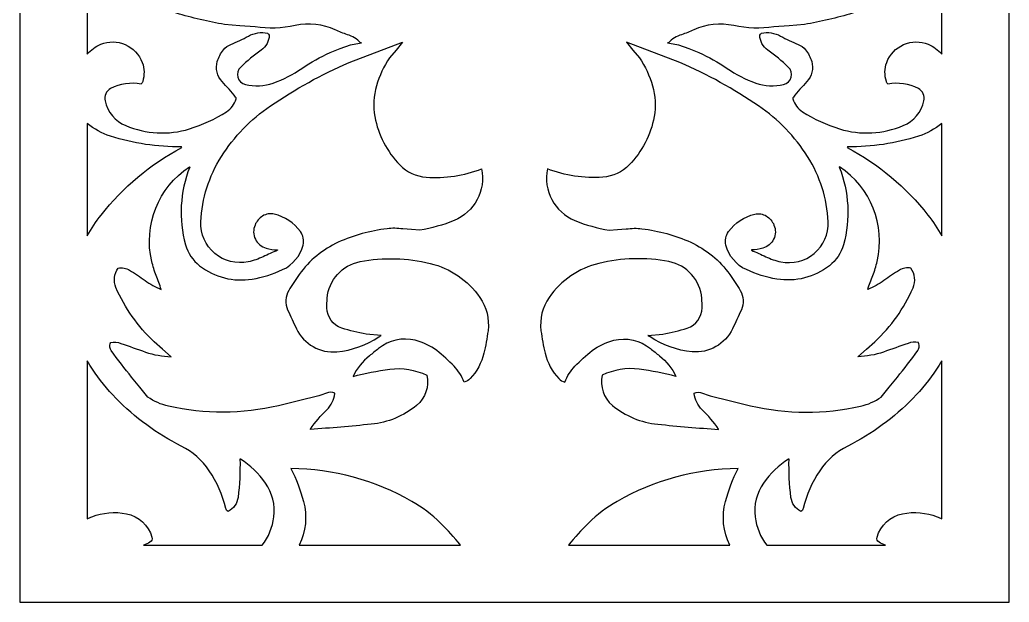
# Model space of a CAD drawing. Header units: centimetres. Extents: x -11.2 to -6.4, y -9 to 9.
# Drawn here: x -11.175 to -6.446, y -9 to -6.216 of the extents above; entities that cross this region are included whole.
import ezdxf

# ---------------------------------------------------------------- set-up
doc = ezdxf.new("R2010")
doc.units = ezdxf.units.CM
doc.header["$MEASUREMENT"] = 0
doc.layers.add('layer 1', color=7, linetype='Continuous')

msp = doc.modelspace()

# ---------------------------------------------------------------- linework, layer by layer
at = {"layer": 'layer 1', "color": 250}
for points, knots in [([(-11.17489, 9.00077), (-11.17489, 9.00077), (-6.44602, 9.00077), (-6.44602, 9.00077), (-6.44602, 9.00077), (-6.44602, 9.00077), (-6.44602, -9.00021), (-6.44602, -9.00021), (-6.44602, -9.00021), (-6.44602, -9.00021), (-11.17489, -9.00021), (-11.17489, -9.00021), (-11.17489, -9.00021), (-11.17489, -9.00021), (-11.17489, 9.00077), (-11.17489, 9.00077)], [0, 0, 0, 0, 0.2, 0.2, 0.2, 0.2, 0.4, 0.4, 0.4, 0.4, 0.6, 0.6, 0.6, 0.6, 1, 1, 1, 1]), ([(-10.8525, -6.38076), (-10.8525, -6.38076), (-10.8525, -5.41123), (-10.8525, -5.41123), (-10.8525, -5.41123), (-10.83085, -5.43846), (-10.8044, -5.46164), (-10.77437, -5.47952), (-10.77437, -5.47952), (-10.76823, -5.48317), (-10.76111, -5.4848), (-10.754, -5.48421), (-10.754, -5.48421), (-10.74208, -5.46221), (-10.74301, -5.43547), (-10.75645, -5.41436), (-10.75645, -5.41436), (-10.77701, -5.38205), (-10.79452, -5.34788), (-10.80876, -5.31231), (-10.80876, -5.31231), (-10.82716, -5.26633), (-10.81222, -5.21381), (-10.77242, -5.18435), (-10.77242, -5.18435), (-10.74685, -5.16543), (-10.71922, -5.14947), (-10.69003, -5.1368), (-10.69003, -5.1368), (-10.66447, -5.1257), (-10.63598, -5.12332), (-10.60892, -5.13003), (-10.60892, -5.13003), (-10.56779, -5.1402), (-10.53817, -5.17597), (-10.53576, -5.21827), (-10.53576, -5.21827), (-10.53485, -5.2346), (-10.53456, -5.25096), (-10.53491, -5.26732), (-10.53491, -5.26732), (-10.53513, -5.27731), (-10.53835, -5.28701), (-10.54414, -5.29515), (-10.54414, -5.29515), (-10.54414, -5.29515), (-10.58574, -5.32919), (-10.58574, -5.32919), (-10.58574, -5.32919), (-10.67034, -5.41188), (-10.73474, -5.51302), (-10.77385, -5.62466), (-10.77385, -5.62466), (-10.8061, -5.71677), (-10.80049, -5.81799), (-10.75818, -5.90592), (-10.75818, -5.90592), (-10.69267, -6.04212), (-10.5719, -6.14384), (-10.42653, -6.18515), (-10.42653, -6.18515), (-10.3507, -6.20671), (-10.27385, -6.22452), (-10.19627, -6.23853), (-10.19627, -6.23853), (-10.19627, -6.23853), (-10.12348, -6.24421), (-10.12348, -6.24421), (-10.12348, -6.24421), (-10.12348, -6.24421), (-10.05069, -6.24988), (-10.05069, -6.24988), (-10.05069, -6.24988), (-9.98673, -6.25995), (-9.92141, -6.25786), (-9.85822, -6.24372), (-9.85822, -6.24372), (-9.79383, -6.2293), (-9.72652, -6.23668), (-9.66678, -6.26468), (-9.66678, -6.26468), (-9.64797, -6.2735), (-9.62857, -6.28101), (-9.60872, -6.28715), (-9.60872, -6.28715), (-9.58492, -6.29452), (-9.56334, -6.30771), (-9.5459, -6.3255), (-9.5459, -6.3255), (-9.5459, -6.3255), (-9.54401, -6.3255), (-9.54401, -6.3255), (-9.54401, -6.3255), (-9.54401, -6.3255), (-9.54212, -6.3255), (-9.54212, -6.3255), (-9.54212, -6.3255), (-9.54212, -6.3255), (-9.56859, -6.33022), (-9.56859, -6.33022), (-9.56859, -6.33022), (-9.56859, -6.33022), (-9.59506, -6.33495), (-9.59506, -6.33495), (-9.59506, -6.33495), (-9.59506, -6.33495), (-9.64327, -6.35385), (-9.64327, -6.35385), (-9.64327, -6.35385), (-9.64327, -6.35385), (-9.69149, -6.37276), (-9.69149, -6.37276), (-9.69149, -6.37276), (-9.73868, -6.39358), (-9.78379, -6.41883), (-9.82621, -6.44816), (-9.82621, -6.44816), (-9.86873, -6.47756), (-9.91497, -6.50116), (-9.96373, -6.51834), (-9.96373, -6.51834), (-10.00654, -6.53342), (-10.05279, -6.53575), (-10.09691, -6.52507), (-10.09691, -6.52507), (-10.11426, -6.5209), (-10.12777, -6.50764), (-10.13243, -6.49042), (-10.13243, -6.49042), (-10.1371, -6.47319), (-10.132, -6.45479), (-10.11912, -6.44243), (-10.11912, -6.44243), (-10.0884, -6.41307), (-10.05558, -6.38601), (-10.0209, -6.36146), (-10.0209, -6.36146), (-9.99751, -6.34489), (-9.98331, -6.31823), (-9.98264, -6.28958), (-9.98264, -6.28958), (-9.98264, -6.28958), (-9.98642, -6.28485), (-9.98642, -6.28485), (-9.98642, -6.28485), (-9.98642, -6.28485), (-9.9902, -6.28013), (-9.9902, -6.28013), (-9.9902, -6.28013), (-10.02151, -6.27325), (-10.05428, -6.2782), (-10.08215, -6.29402), (-10.08215, -6.29402), (-10.10916, -6.30934), (-10.1373, -6.32255), (-10.16634, -6.33354), (-10.16634, -6.33354), (-10.18033, -6.33883), (-10.19264, -6.34781), (-10.20195, -6.35953), (-10.20195, -6.35953), (-10.21515, -6.37614), (-10.22495, -6.39519), (-10.23079, -6.41559), (-10.23079, -6.41559), (-10.24043, -6.44935), (-10.23175, -6.48572), (-10.20788, -6.51147), (-10.20788, -6.51147), (-10.18552, -6.53556), (-10.16396, -6.56037), (-10.14318, -6.58584), (-10.14318, -6.58584), (-10.14133, -6.58812), (-10.14069, -6.59114), (-10.14145, -6.59396), (-10.14145, -6.59396), (-10.14826, -6.61935), (-10.16432, -6.64125), (-10.18646, -6.65541), (-10.18646, -6.65541), (-10.2418, -6.69082), (-10.30171, -6.71847), (-10.36454, -6.73763), (-10.36454, -6.73763), (-10.46449, -6.76812), (-10.57189, -6.76259), (-10.6682, -6.72202), (-10.6682, -6.72202), (-10.71846, -6.70083), (-10.75536, -6.6567), (-10.76735, -6.6035), (-10.76735, -6.6035), (-10.77259, -6.58021), (-10.76165, -6.55631), (-10.74061, -6.54505), (-10.74061, -6.54505), (-10.69609, -6.52121), (-10.64464, -6.51378), (-10.5952, -6.52401), (-10.5952, -6.52401), (-10.59176, -6.5201), (-10.58917, -6.51551), (-10.5876, -6.51055), (-10.5876, -6.51055), (-10.57823, -6.481), (-10.5789, -6.44915), (-10.58952, -6.42002), (-10.58952, -6.42002), (-10.60387, -6.38184), (-10.63313, -6.3509), (-10.6705, -6.33456), (-10.6705, -6.33456), (-10.70787, -6.31822), (-10.75026, -6.31768), (-10.78803, -6.33306), (-10.78803, -6.33306), (-10.81329, -6.34333), (-10.83545, -6.35978), (-10.8525, -6.38076)], [0, 0, 0, 0, 0.0178571, 0.0178571, 0.0178571, 0.0178571, 0.0357143, 0.0357143, 0.0357143, 0.0357143, 0.0535714, 0.0535714, 0.0535714, 0.0535714, 0.0714286, 0.0714286, 0.0714286, 0.0714286, 0.0892857, 0.0892857, 0.0892857, 0.0892857, 0.1071429, 0.1071429, 0.1071429, 0.1071429, 0.125, 0.125, 0.125, 0.125, 0.1428571, 0.1428571, 0.1428571, 0.1428571, 0.1607143, 0.1607143, 0.1607143, 0.1607143, 0.1785714, 0.1785714, 0.1785714, 0.1785714, 0.1964286, 0.1964286, 0.1964286, 0.1964286, 0.2142857, 0.2142857, 0.2142857, 0.2142857, 0.2321429, 0.2321429, 0.2321429, 0.2321429, 0.25, 0.25, 0.25, 0.25, 0.2678571, 0.2678571, 0.2678571, 0.2678571, 0.2857143, 0.2857143, 0.2857143, 0.2857143, 0.3035714, 0.3035714, 0.3035714, 0.3035714, 0.3214286, 0.3214286, 0.3214286, 0.3214286, 0.3392857, 0.3392857, 0.3392857, 0.3392857, 0.3571429, 0.3571429, 0.3571429, 0.3571429, 0.375, 0.375, 0.375, 0.375, 0.3928571, 0.3928571, 0.3928571, 0.3928571, 0.4107143, 0.4107143, 0.4107143, 0.4107143, 0.4285714, 0.4285714, 0.4285714, 0.4285714, 0.4464286, 0.4464286, 0.4464286, 0.4464286, 0.4642857, 0.4642857, 0.4642857, 0.4642857, 0.4821429, 0.4821429, 0.4821429, 0.4821429, 0.5, 0.5, 0.5, 0.5, 0.5178571, 0.5178571, 0.5178571, 0.5178571, 0.5357143, 0.5357143, 0.5357143, 0.5357143, 0.5535714, 0.5535714, 0.5535714, 0.5535714, 0.5714286, 0.5714286, 0.5714286, 0.5714286, 0.5892857, 0.5892857, 0.5892857, 0.5892857, 0.6071429, 0.6071429, 0.6071429, 0.6071429, 0.625, 0.625, 0.625, 0.625, 0.6428571, 0.6428571, 0.6428571, 0.6428571, 0.6607143, 0.6607143, 0.6607143, 0.6607143, 0.6785714, 0.6785714, 0.6785714, 0.6785714, 0.6964286, 0.6964286, 0.6964286, 0.6964286, 0.7142857, 0.7142857, 0.7142857, 0.7142857, 0.7321429, 0.7321429, 0.7321429, 0.7321429, 0.75, 0.75, 0.75, 0.75, 0.7678571, 0.7678571, 0.7678571, 0.7678571, 0.7857143, 0.7857143, 0.7857143, 0.7857143, 0.8035714, 0.8035714, 0.8035714, 0.8035714, 0.8214286, 0.8214286, 0.8214286, 0.8214286, 0.8392857, 0.8392857, 0.8392857, 0.8392857, 0.8571429, 0.8571429, 0.8571429, 0.8571429, 0.875, 0.875, 0.875, 0.875, 0.8928571, 0.8928571, 0.8928571, 0.8928571, 0.9107143, 0.9107143, 0.9107143, 0.9107143, 0.9285714, 0.9285714, 0.9285714, 0.9285714, 0.9464286, 0.9464286, 0.9464286, 0.9464286, 0.9642857, 0.9642857, 0.9642857, 0.9642857, 1, 1, 1, 1]), ([(-6.76842, -5.41122), (-6.76842, -5.41122), (-6.76842, -6.38078), (-6.76842, -6.38078), (-6.76842, -6.38078), (-6.78547, -6.35978), (-6.80759, -6.34334), (-6.83288, -6.33306), (-6.83288, -6.33306), (-6.87073, -6.31772), (-6.91317, -6.31831), (-6.95056, -6.33472), (-6.95056, -6.33472), (-6.98797, -6.35113), (-7.01707, -6.38177), (-7.0314, -6.42002), (-7.0314, -6.42002), (-7.04202, -6.44919), (-7.04269, -6.48102), (-7.03329, -6.5106), (-7.03329, -6.5106), (-7.03172, -6.51554), (-7.02914, -6.52011), (-7.02571, -6.52401), (-7.02571, -6.52401), (-6.97629, -6.51377), (-6.92481, -6.52122), (-6.8803, -6.54505), (-6.8803, -6.54505), (-6.85928, -6.5563), (-6.84834, -6.58023), (-6.85357, -6.6035), (-6.85357, -6.6035), (-6.86553, -6.65667), (-6.90249, -6.70083), (-6.95272, -6.72202), (-6.95272, -6.72202), (-7.04897, -6.76259), (-7.15647, -6.76809), (-7.25637, -6.73763), (-7.25637, -6.73763), (-7.3192, -6.71848), (-7.37913, -6.6908), (-7.43446, -6.65541), (-7.43446, -6.65541), (-7.45658, -6.64126), (-7.47264, -6.61933), (-7.47947, -6.59396), (-7.47947, -6.59396), (-7.48022, -6.59114), (-7.47957, -6.58812), (-7.47772, -6.58584), (-7.47772, -6.58584), (-7.45696, -6.56037), (-7.43538, -6.53556), (-7.41304, -6.51147), (-7.41304, -6.51147), (-7.38916, -6.4857), (-7.38046, -6.44937), (-7.39013, -6.41559), (-7.39013, -6.41559), (-7.39596, -6.39519), (-7.40576, -6.37614), (-7.41897, -6.35953), (-7.41897, -6.35953), (-7.42827, -6.34781), (-7.44058, -6.33884), (-7.45458, -6.33354), (-7.45458, -6.33354), (-7.48361, -6.32255), (-7.51175, -6.30934), (-7.53876, -6.29402), (-7.53876, -6.29402), (-7.56665, -6.2782), (-7.59938, -6.27325), (-7.63071, -6.28013), (-7.63071, -6.28013), (-7.63071, -6.28013), (-7.63449, -6.28485), (-7.63449, -6.28485), (-7.63449, -6.28485), (-7.63449, -6.28485), (-7.63827, -6.28958), (-7.63827, -6.28958), (-7.63827, -6.28958), (-7.63759, -6.31824), (-7.62342, -6.34489), (-7.60001, -6.36146), (-7.60001, -6.36146), (-7.56534, -6.38601), (-7.53251, -6.41307), (-7.50179, -6.44243), (-7.50179, -6.44243), (-7.4889, -6.4547), (-7.48372, -6.47304), (-7.48831, -6.49025), (-7.48831, -6.49025), (-7.49289, -6.50746), (-7.5067, -6.52084), (-7.524, -6.52507), (-7.524, -6.52507), (-7.5681, -6.53575), (-7.61438, -6.5334), (-7.65719, -6.51834), (-7.65719, -6.51834), (-7.70593, -6.50116), (-7.75218, -6.47756), (-7.7947, -6.44816), (-7.7947, -6.44816), (-7.83712, -6.41883), (-7.88224, -6.39358), (-7.92942, -6.37276), (-7.92942, -6.37276), (-7.92942, -6.37276), (-7.97764, -6.35385), (-7.97764, -6.35385), (-7.97764, -6.35385), (-7.97764, -6.35385), (-8.02586, -6.33495), (-8.02586, -6.33495), (-8.02586, -6.33495), (-8.02586, -6.33495), (-8.05232, -6.33022), (-8.05232, -6.33022), (-8.05232, -6.33022), (-8.05232, -6.33022), (-8.07879, -6.3255), (-8.07879, -6.3255), (-8.07879, -6.3255), (-8.07879, -6.3255), (-8.0769, -6.3255), (-8.0769, -6.3255), (-8.0769, -6.3255), (-8.0769, -6.3255), (-8.07501, -6.3255), (-8.07501, -6.3255), (-8.07501, -6.3255), (-8.05758, -6.30771), (-8.03598, -6.29452), (-8.0122, -6.28715), (-8.0122, -6.28715), (-7.99234, -6.28101), (-7.97294, -6.2735), (-7.95413, -6.26468), (-7.95413, -6.26468), (-7.89442, -6.23668), (-7.82706, -6.22932), (-7.7627, -6.24372), (-7.7627, -6.24372), (-7.69949, -6.25786), (-7.6342, -6.25996), (-7.57021, -6.24988), (-7.57021, -6.24988), (-7.57021, -6.24988), (-7.49743, -6.24421), (-7.49743, -6.24421), (-7.49743, -6.24421), (-7.49743, -6.24421), (-7.42464, -6.23853), (-7.42464, -6.23853), (-7.42464, -6.23853), (-7.34706, -6.22452), (-7.27021, -6.20671), (-7.19438, -6.18515), (-7.19438, -6.18515), (-7.04894, -6.14377), (-6.92825, -6.04221), (-6.86273, -5.90592), (-6.86273, -5.90592), (-6.82042, -5.81793), (-6.81477, -5.71681), (-6.84706, -5.62466), (-6.84706, -5.62466), (-6.8862, -5.51298), (-6.95055, -5.41189), (-7.03517, -5.32919), (-7.03517, -5.32919), (-7.03517, -5.32919), (-7.07677, -5.29515), (-7.07677, -5.29515), (-7.07677, -5.29515), (-7.08257, -5.28701), (-7.08579, -5.27731), (-7.086, -5.26732), (-7.086, -5.26732), (-7.08635, -5.25096), (-7.08607, -5.2346), (-7.08515, -5.21827), (-7.08515, -5.21827), (-7.08277, -5.17601), (-7.05307, -5.14022), (-7.01199, -5.13003), (-7.01199, -5.13003), (-6.98495, -5.12331), (-6.95643, -5.1257), (-6.93087, -5.1368), (-6.93087, -5.1368), (-6.9017, -5.14947), (-6.87405, -5.16543), (-6.84848, -5.18435), (-6.84848, -5.18435), (-6.80871, -5.21376), (-6.7938, -5.26637), (-6.81216, -5.31231), (-6.81216, -5.31231), (-6.82639, -5.34787), (-6.8439, -5.38205), (-6.86447, -5.41436), (-6.86447, -5.41436), (-6.8779, -5.43549), (-6.87885, -5.4622), (-6.86691, -5.48421), (-6.86691, -5.48421), (-6.8598, -5.4848), (-6.85268, -5.48317), (-6.84655, -5.47952), (-6.84655, -5.47952), (-6.8165, -5.46163), (-6.79006, -5.43846), (-6.76842, -5.41122)], [0, 0, 0, 0, 0.0178571, 0.0178571, 0.0178571, 0.0178571, 0.0357143, 0.0357143, 0.0357143, 0.0357143, 0.0535714, 0.0535714, 0.0535714, 0.0535714, 0.0714286, 0.0714286, 0.0714286, 0.0714286, 0.0892857, 0.0892857, 0.0892857, 0.0892857, 0.1071429, 0.1071429, 0.1071429, 0.1071429, 0.125, 0.125, 0.125, 0.125, 0.1428571, 0.1428571, 0.1428571, 0.1428571, 0.1607143, 0.1607143, 0.1607143, 0.1607143, 0.1785714, 0.1785714, 0.1785714, 0.1785714, 0.1964286, 0.1964286, 0.1964286, 0.1964286, 0.2142857, 0.2142857, 0.2142857, 0.2142857, 0.2321429, 0.2321429, 0.2321429, 0.2321429, 0.25, 0.25, 0.25, 0.25, 0.2678571, 0.2678571, 0.2678571, 0.2678571, 0.2857143, 0.2857143, 0.2857143, 0.2857143, 0.3035714, 0.3035714, 0.3035714, 0.3035714, 0.3214286, 0.3214286, 0.3214286, 0.3214286, 0.3392857, 0.3392857, 0.3392857, 0.3392857, 0.3571429, 0.3571429, 0.3571429, 0.3571429, 0.375, 0.375, 0.375, 0.375, 0.3928571, 0.3928571, 0.3928571, 0.3928571, 0.4107143, 0.4107143, 0.4107143, 0.4107143, 0.4285714, 0.4285714, 0.4285714, 0.4285714, 0.4464286, 0.4464286, 0.4464286, 0.4464286, 0.4642857, 0.4642857, 0.4642857, 0.4642857, 0.4821429, 0.4821429, 0.4821429, 0.4821429, 0.5, 0.5, 0.5, 0.5, 0.5178571, 0.5178571, 0.5178571, 0.5178571, 0.5357143, 0.5357143, 0.5357143, 0.5357143, 0.5535714, 0.5535714, 0.5535714, 0.5535714, 0.5714286, 0.5714286, 0.5714286, 0.5714286, 0.5892857, 0.5892857, 0.5892857, 0.5892857, 0.6071429, 0.6071429, 0.6071429, 0.6071429, 0.625, 0.625, 0.625, 0.625, 0.6428571, 0.6428571, 0.6428571, 0.6428571, 0.6607143, 0.6607143, 0.6607143, 0.6607143, 0.6785714, 0.6785714, 0.6785714, 0.6785714, 0.6964286, 0.6964286, 0.6964286, 0.6964286, 0.7142857, 0.7142857, 0.7142857, 0.7142857, 0.7321429, 0.7321429, 0.7321429, 0.7321429, 0.75, 0.75, 0.75, 0.75, 0.7678571, 0.7678571, 0.7678571, 0.7678571, 0.7857143, 0.7857143, 0.7857143, 0.7857143, 0.8035714, 0.8035714, 0.8035714, 0.8035714, 0.8214286, 0.8214286, 0.8214286, 0.8214286, 0.8392857, 0.8392857, 0.8392857, 0.8392857, 0.8571429, 0.8571429, 0.8571429, 0.8571429, 0.875, 0.875, 0.875, 0.875, 0.8928571, 0.8928571, 0.8928571, 0.8928571, 0.9107143, 0.9107143, 0.9107143, 0.9107143, 0.9285714, 0.9285714, 0.9285714, 0.9285714, 0.9464286, 0.9464286, 0.9464286, 0.9464286, 0.9642857, 0.9642857, 0.9642857, 0.9642857, 1, 1, 1, 1]), ([(-9.3455, -6.32361), (-9.3455, -6.32361), (-9.60074, -6.42002), (-9.60074, -6.42002), (-9.60074, -6.42002), (-9.73262, -6.47724), (-9.85872, -6.54688), (-9.97738, -6.62804), (-9.97738, -6.62804), (-10.07096, -6.69204), (-10.15056, -6.77432), (-10.2114, -6.86998), (-10.2114, -6.86998), (-10.27085, -6.96343), (-10.3046, -7.07085), (-10.30929, -7.18151), (-10.30929, -7.18151), (-10.31169, -7.23949), (-10.28712, -7.29532), (-10.24275, -7.33274), (-10.24275, -7.33274), (-10.19839, -7.37015), (-10.13958, -7.38502), (-10.08284, -7.37287), (-10.08284, -7.37287), (-10.05823, -7.36762), (-10.03434, -7.35947), (-10.01166, -7.34858), (-10.01166, -7.34858), (-9.98905, -7.33773), (-9.96613, -7.32754), (-9.94293, -7.31803), (-9.94293, -7.31803), (-9.94293, -7.31803), (-9.94293, -7.31709), (-9.94293, -7.31709), (-9.94293, -7.31709), (-9.94293, -7.31709), (-9.94293, -7.31614), (-9.94293, -7.31614), (-9.94293, -7.31614), (-9.96136, -7.31586), (-9.97967, -7.31318), (-9.9974, -7.30815), (-9.9974, -7.30815), (-10.02006, -7.30173), (-10.03888, -7.2859), (-10.04908, -7.26468), (-10.04908, -7.26468), (-10.05928, -7.24345), (-10.05984, -7.21874), (-10.05069, -7.19704), (-10.05069, -7.19704), (-10.04323, -7.17934), (-10.03048, -7.16435), (-10.0142, -7.15414), (-10.0142, -7.15414), (-9.99765, -7.14376), (-9.97762, -7.14046), (-9.95862, -7.14498), (-9.95862, -7.14498), (-9.90828, -7.15698), (-9.86387, -7.18663), (-9.83348, -7.22853), (-9.83348, -7.22853), (-9.82006, -7.24703), (-9.81553, -7.27054), (-9.82111, -7.29272), (-9.82111, -7.29272), (-9.83414, -7.34462), (-9.86997, -7.38787), (-9.91852, -7.41039), (-9.91852, -7.41039), (-9.96493, -7.4319), (-10.01403, -7.44706), (-10.06449, -7.45546), (-10.06449, -7.45546), (-10.15332, -7.47026), (-10.24435, -7.44713), (-10.31538, -7.39176), (-10.31538, -7.39176), (-10.34799, -7.36635), (-10.37157, -7.3311), (-10.38262, -7.29126), (-10.38262, -7.29126), (-10.41654, -7.16901), (-10.40951, -7.03893), (-10.36266, -6.92103), (-10.36266, -6.92103), (-10.36266, -6.92103), (-10.36454, -6.91913), (-10.36454, -6.91913), (-10.36454, -6.91913), (-10.51306, -7.01745), (-10.58475, -7.19755), (-10.54414, -7.37097), (-10.54414, -7.37097), (-10.53876, -7.394), (-10.53168, -7.41661), (-10.52295, -7.4386), (-10.52295, -7.4386), (-10.51423, -7.46056), (-10.50617, -7.48277), (-10.49877, -7.50521), (-10.49877, -7.50521), (-10.5263, -7.49421), (-10.55231, -7.47971), (-10.57615, -7.46208), (-10.57615, -7.46208), (-10.5999, -7.44452), (-10.62447, -7.42807), (-10.64975, -7.41278), (-10.64975, -7.41278), (-10.66628, -7.40281), (-10.68592, -7.39936), (-10.70485, -7.40311), (-10.70485, -7.40311), (-10.72453, -7.43005), (-10.7285, -7.46537), (-10.71526, -7.49599), (-10.71526, -7.49599), (-10.67296, -7.59393), (-10.61086, -7.68201), (-10.53281, -7.75475), (-10.53281, -7.75475), (-10.53281, -7.75475), (-10.49216, -7.79067), (-10.49216, -7.79067), (-10.49216, -7.79067), (-10.49216, -7.79067), (-10.45151, -7.8266), (-10.45151, -7.8266), (-10.45151, -7.8266), (-10.4932, -7.82537), (-10.53448, -7.8178), (-10.57389, -7.80413), (-10.57389, -7.80413), (-10.61308, -7.79055), (-10.65219, -7.77672), (-10.69121, -7.76267), (-10.69121, -7.76267), (-10.70708, -7.75694), (-10.72417, -7.75552), (-10.74077, -7.75853), (-10.74077, -7.75853), (-10.74077, -7.75853), (-10.74171, -7.76136), (-10.74171, -7.76136), (-10.74171, -7.76136), (-10.74171, -7.76136), (-10.74266, -7.7642), (-10.74266, -7.7642), (-10.74266, -7.7642), (-10.74663, -7.77552), (-10.74473, -7.78806), (-10.73759, -7.7977), (-10.73759, -7.7977), (-10.70585, -7.84056), (-10.67351, -7.88297), (-10.64058, -7.9249), (-10.64058, -7.9249), (-10.64058, -7.9249), (-10.60181, -7.97216), (-10.60181, -7.97216), (-10.60181, -7.97216), (-10.60181, -7.97216), (-10.56305, -8.01943), (-10.56305, -8.01943), (-10.56305, -8.01943), (-10.53332, -8.04027), (-10.4998, -8.05509), (-10.46436, -8.06304), (-10.46436, -8.06304), (-10.29134, -8.10189), (-10.11187, -8.10121), (-9.93915, -8.06101), (-9.93915, -8.06101), (-9.93915, -8.06101), (-9.84273, -8.03739), (-9.84273, -8.03739), (-9.84273, -8.03739), (-9.84273, -8.03739), (-9.74631, -8.01376), (-9.74631, -8.01376), (-9.74631, -8.01376), (-9.7335, -8.0101), (-9.72095, -8.00562), (-9.70871, -8.00035), (-9.70871, -8.00035), (-9.69597, -7.99485), (-9.68149, -7.99492), (-9.6688, -8.00053), (-9.6688, -8.00053), (-9.6688, -8.00053), (-9.6688, -8.00147), (-9.6688, -8.00147), (-9.6688, -8.00147), (-9.6688, -8.00147), (-9.6688, -8.00241), (-9.6688, -8.00241), (-9.6688, -8.00241), (-9.67245, -8.03181), (-9.68591, -8.05916), (-9.707, -8.07999), (-9.707, -8.07999), (-9.73591, -8.10855), (-9.76234, -8.13951), (-9.78601, -8.17257), (-9.78601, -8.17257), (-9.78601, -8.17257), (-9.78601, -8.17351), (-9.78601, -8.17351), (-9.78601, -8.17351), (-9.78601, -8.17351), (-9.78601, -8.17445), (-9.78601, -8.17445), (-9.78601, -8.17445), (-9.68894, -8.16732), (-9.59196, -8.159), (-9.4951, -8.14949), (-9.4951, -8.14949), (-9.41543, -8.14167), (-9.33994, -8.11028), (-9.27823, -8.05929), (-9.27823, -8.05929), (-9.23605, -8.02444), (-9.21739, -7.96867), (-9.23017, -7.91545), (-9.23017, -7.91545), (-9.28473, -7.88832), (-9.34613, -7.87815), (-9.40652, -7.88625), (-9.40652, -7.88625), (-9.46563, -7.8942), (-9.52418, -7.90584), (-9.58183, -7.92112), (-9.58183, -7.92112), (-9.56355, -7.88279), (-9.53681, -7.84908), (-9.50366, -7.82253), (-9.50366, -7.82253), (-9.48928, -7.81102), (-9.47494, -7.79944), (-9.46067, -7.78779), (-9.46067, -7.78779), (-9.4115, -7.74767), (-9.34627, -7.73298), (-9.28464, -7.74812), (-9.28464, -7.74812), (-9.24737, -7.75728), (-9.2124, -7.7741), (-9.18198, -7.79749), (-9.18198, -7.79749), (-9.15251, -7.82014), (-9.12485, -7.84507), (-9.09927, -7.87201), (-9.09927, -7.87201), (-9.07846, -7.89393), (-9.06193, -7.91957), (-9.05057, -7.94759), (-9.05057, -7.94759), (-9.03987, -7.94506), (-9.03014, -7.93949), (-9.02255, -7.93153), (-9.02255, -7.93153), (-8.99022, -7.89767), (-8.96749, -7.85582), (-8.95671, -7.81025), (-8.95671, -7.81025), (-8.94829, -7.77467), (-8.94174, -7.73867), (-8.93709, -7.70241), (-8.93709, -7.70241), (-8.92988, -7.64621), (-8.94378, -7.58937), (-8.97614, -7.54286), (-8.97614, -7.54286), (-9.03269, -7.46159), (-9.11695, -7.40383), (-9.21316, -7.38042), (-9.21316, -7.38042), (-9.32301, -7.3537), (-9.43726, -7.35077), (-9.54832, -7.3719), (-9.54832, -7.3719), (-9.63446, -7.38831), (-9.69893, -7.46022), (-9.70571, -7.54765), (-9.70571, -7.54765), (-9.70689, -7.56286), (-9.70738, -7.57812), (-9.70716, -7.59337), (-9.70716, -7.59337), (-9.70653, -7.63751), (-9.67796, -7.67635), (-9.63597, -7.69003), (-9.63597, -7.69003), (-9.59788, -7.70244), (-9.55893, -7.71207), (-9.51944, -7.71884), (-9.51944, -7.71884), (-9.51944, -7.71884), (-9.4476, -7.72451), (-9.4476, -7.72451), (-9.4476, -7.72451), (-9.4476, -7.72451), (-9.44949, -7.72545), (-9.44949, -7.72545), (-9.44949, -7.72545), (-9.44949, -7.72545), (-9.45139, -7.72639), (-9.45139, -7.72639), (-9.45139, -7.72639), (-9.45361, -7.72858), (-9.45604, -7.73055), (-9.45865, -7.73227), (-9.45865, -7.73227), (-9.5186, -7.77184), (-9.58739, -7.79611), (-9.6589, -7.8029), (-9.6589, -7.8029), (-9.74002, -7.81065), (-9.81738, -7.76673), (-9.85243, -7.69315), (-9.85243, -7.69315), (-9.86674, -7.66311), (-9.88082, -7.63297), (-9.89469, -7.60273), (-9.89469, -7.60273), (-9.9083, -7.57305), (-9.90634, -7.53854), (-9.88949, -7.51058), (-9.88949, -7.51058), (-9.8736, -7.48422), (-9.85674, -7.45847), (-9.83895, -7.43335), (-9.83895, -7.43335), (-9.79158, -7.36647), (-9.72721, -7.31338), (-9.65254, -7.27958), (-9.65254, -7.27958), (-9.57874, -7.24616), (-9.50021, -7.2243), (-9.41975, -7.21477), (-9.41975, -7.21477), (-9.39444, -7.21177), (-9.36882, -7.21217), (-9.34361, -7.21594), (-9.34361, -7.21594), (-9.34361, -7.21594), (-9.30297, -7.21878), (-9.30297, -7.21878), (-9.30297, -7.21878), (-9.30297, -7.21878), (-9.26232, -7.22162), (-9.26232, -7.22162), (-9.26232, -7.22162), (-9.20645, -7.2126), (-9.15181, -7.19718), (-9.09947, -7.17566), (-9.09947, -7.17566), (-9.00192, -7.1355), (-8.9465, -7.03199), (-8.96738, -6.92858), (-8.96738, -6.92858), (-9.05172, -6.96144), (-9.14235, -6.97504), (-9.23261, -6.96842), (-9.23261, -6.96842), (-9.28017, -6.96493), (-9.32486, -6.94414), (-9.35818, -6.91002), (-9.35818, -6.91002), (-9.42009, -6.84661), (-9.46175, -6.76617), (-9.47785, -6.67903), (-9.47785, -6.67903), (-9.48692, -6.62991), (-9.48432, -6.57931), (-9.47029, -6.53137), (-9.47029, -6.53137), (-9.45635, -6.48381), (-9.43532, -6.43862), (-9.40789, -6.39735), (-9.40789, -6.39735), (-9.40789, -6.39735), (-9.37669, -6.36047), (-9.37669, -6.36047), (-9.37669, -6.36047), (-9.37669, -6.36047), (-9.3455, -6.32361), (-9.3455, -6.32361)], [0, 0, 0, 0, 0.010101, 0.010101, 0.010101, 0.010101, 0.020202, 0.020202, 0.020202, 0.020202, 0.030303, 0.030303, 0.030303, 0.030303, 0.040404, 0.040404, 0.040404, 0.040404, 0.0505051, 0.0505051, 0.0505051, 0.0505051, 0.0606061, 0.0606061, 0.0606061, 0.0606061, 0.0707071, 0.0707071, 0.0707071, 0.0707071, 0.0808081, 0.0808081, 0.0808081, 0.0808081, 0.0909091, 0.0909091, 0.0909091, 0.0909091, 0.1010101, 0.1010101, 0.1010101, 0.1010101, 0.1111111, 0.1111111, 0.1111111, 0.1111111, 0.1212121, 0.1212121, 0.1212121, 0.1212121, 0.1313131, 0.1313131, 0.1313131, 0.1313131, 0.1414141, 0.1414141, 0.1414141, 0.1414141, 0.1515152, 0.1515152, 0.1515152, 0.1515152, 0.1616162, 0.1616162, 0.1616162, 0.1616162, 0.1717172, 0.1717172, 0.1717172, 0.1717172, 0.1818182, 0.1818182, 0.1818182, 0.1818182, 0.1919192, 0.1919192, 0.1919192, 0.1919192, 0.2020202, 0.2020202, 0.2020202, 0.2020202, 0.2121212, 0.2121212, 0.2121212, 0.2121212, 0.2222222, 0.2222222, 0.2222222, 0.2222222, 0.2323232, 0.2323232, 0.2323232, 0.2323232, 0.2424242, 0.2424242, 0.2424242, 0.2424242, 0.2525253, 0.2525253, 0.2525253, 0.2525253, 0.2626263, 0.2626263, 0.2626263, 0.2626263, 0.2727273, 0.2727273, 0.2727273, 0.2727273, 0.2828283, 0.2828283, 0.2828283, 0.2828283, 0.2929293, 0.2929293, 0.2929293, 0.2929293, 0.3030303, 0.3030303, 0.3030303, 0.3030303, 0.3131313, 0.3131313, 0.3131313, 0.3131313, 0.3232323, 0.3232323, 0.3232323, 0.3232323, 0.3333333, 0.3333333, 0.3333333, 0.3333333, 0.3434343, 0.3434343, 0.3434343, 0.3434343, 0.3535354, 0.3535354, 0.3535354, 0.3535354, 0.3636364, 0.3636364, 0.3636364, 0.3636364, 0.3737374, 0.3737374, 0.3737374, 0.3737374, 0.3838384, 0.3838384, 0.3838384, 0.3838384, 0.3939394, 0.3939394, 0.3939394, 0.3939394, 0.4040404, 0.4040404, 0.4040404, 0.4040404, 0.4141414, 0.4141414, 0.4141414, 0.4141414, 0.4242424, 0.4242424, 0.4242424, 0.4242424, 0.4343434, 0.4343434, 0.4343434, 0.4343434, 0.4444444, 0.4444444, 0.4444444, 0.4444444, 0.4545455, 0.4545455, 0.4545455, 0.4545455, 0.4646465, 0.4646465, 0.4646465, 0.4646465, 0.4747475, 0.4747475, 0.4747475, 0.4747475, 0.4848485, 0.4848485, 0.4848485, 0.4848485, 0.4949495, 0.4949495, 0.4949495, 0.4949495, 0.5050505, 0.5050505, 0.5050505, 0.5050505, 0.5151515, 0.5151515, 0.5151515, 0.5151515, 0.5252525, 0.5252525, 0.5252525, 0.5252525, 0.5353535, 0.5353535, 0.5353535, 0.5353535, 0.5454545, 0.5454545, 0.5454545, 0.5454545, 0.5555556, 0.5555556, 0.5555556, 0.5555556, 0.5656566, 0.5656566, 0.5656566, 0.5656566, 0.5757576, 0.5757576, 0.5757576, 0.5757576, 0.5858586, 0.5858586, 0.5858586, 0.5858586, 0.5959596, 0.5959596, 0.5959596, 0.5959596, 0.6060606, 0.6060606, 0.6060606, 0.6060606, 0.6161616, 0.6161616, 0.6161616, 0.6161616, 0.6262626, 0.6262626, 0.6262626, 0.6262626, 0.6363636, 0.6363636, 0.6363636, 0.6363636, 0.6464646, 0.6464646, 0.6464646, 0.6464646, 0.6565657, 0.6565657, 0.6565657, 0.6565657, 0.6666667, 0.6666667, 0.6666667, 0.6666667, 0.6767677, 0.6767677, 0.6767677, 0.6767677, 0.6868687, 0.6868687, 0.6868687, 0.6868687, 0.6969697, 0.6969697, 0.6969697, 0.6969697, 0.7070707, 0.7070707, 0.7070707, 0.7070707, 0.7171717, 0.7171717, 0.7171717, 0.7171717, 0.7272727, 0.7272727, 0.7272727, 0.7272727, 0.7373737, 0.7373737, 0.7373737, 0.7373737, 0.7474747, 0.7474747, 0.7474747, 0.7474747, 0.7575758, 0.7575758, 0.7575758, 0.7575758, 0.7676768, 0.7676768, 0.7676768, 0.7676768, 0.7777778, 0.7777778, 0.7777778, 0.7777778, 0.7878788, 0.7878788, 0.7878788, 0.7878788, 0.7979798, 0.7979798, 0.7979798, 0.7979798, 0.8080808, 0.8080808, 0.8080808, 0.8080808, 0.8181818, 0.8181818, 0.8181818, 0.8181818, 0.8282828, 0.8282828, 0.8282828, 0.8282828, 0.8383838, 0.8383838, 0.8383838, 0.8383838, 0.8484848, 0.8484848, 0.8484848, 0.8484848, 0.8585859, 0.8585859, 0.8585859, 0.8585859, 0.8686869, 0.8686869, 0.8686869, 0.8686869, 0.8787879, 0.8787879, 0.8787879, 0.8787879, 0.8888889, 0.8888889, 0.8888889, 0.8888889, 0.8989899, 0.8989899, 0.8989899, 0.8989899, 0.9090909, 0.9090909, 0.9090909, 0.9090909, 0.9191919, 0.9191919, 0.9191919, 0.9191919, 0.9292929, 0.9292929, 0.9292929, 0.9292929, 0.9393939, 0.9393939, 0.9393939, 0.9393939, 0.9494949, 0.9494949, 0.9494949, 0.9494949, 0.959596, 0.959596, 0.959596, 0.959596, 0.969697, 0.969697, 0.969697, 0.969697, 0.979798, 0.979798, 0.979798, 0.979798, 1, 1, 1, 1]), ([(-8.27541, -6.32361), (-8.27541, -6.32361), (-8.02017, -6.42002), (-8.02017, -6.42002), (-8.02017, -6.42002), (-7.88831, -6.47723), (-7.76217, -6.54689), (-7.64352, -6.62804), (-7.64352, -6.62804), (-7.54997, -6.69201), (-7.47034, -6.77435), (-7.40952, -6.86998), (-7.40952, -6.86998), (-7.35008, -6.9634), (-7.31631, -7.07088), (-7.31163, -7.18151), (-7.31163, -7.18151), (-7.30911, -7.2394), (-7.33352, -7.29518), (-7.37773, -7.33263), (-7.37773, -7.33263), (-7.42195, -7.37008), (-7.48139, -7.38488), (-7.53808, -7.37287), (-7.53808, -7.37287), (-7.56268, -7.36762), (-7.58657, -7.35947), (-7.60925, -7.34858), (-7.60925, -7.34858), (-7.63185, -7.33773), (-7.65478, -7.32754), (-7.67798, -7.31803), (-7.67798, -7.31803), (-7.67798, -7.31803), (-7.67798, -7.31709), (-7.67798, -7.31709), (-7.67798, -7.31709), (-7.67798, -7.31709), (-7.67798, -7.31614), (-7.67798, -7.31614), (-7.67798, -7.31614), (-7.65955, -7.31586), (-7.64123, -7.31318), (-7.6235, -7.30815), (-7.6235, -7.30815), (-7.60083, -7.30168), (-7.58201, -7.2858), (-7.57182, -7.26452), (-7.57182, -7.26452), (-7.56164, -7.24326), (-7.56103, -7.21876), (-7.57021, -7.19704), (-7.57021, -7.19704), (-7.57769, -7.17933), (-7.59042, -7.16435), (-7.60671, -7.15414), (-7.60671, -7.15414), (-7.62327, -7.14376), (-7.64328, -7.14046), (-7.66229, -7.14498), (-7.66229, -7.14498), (-7.71266, -7.157), (-7.75704, -7.18661), (-7.78742, -7.22853), (-7.78742, -7.22853), (-7.80085, -7.24705), (-7.80539, -7.27054), (-7.79981, -7.29272), (-7.79981, -7.29272), (-7.78674, -7.34464), (-7.75097, -7.38787), (-7.70238, -7.41039), (-7.70238, -7.41039), (-7.65598, -7.43191), (-7.60689, -7.44706), (-7.55642, -7.45546), (-7.55642, -7.45546), (-7.46753, -7.47024), (-7.37659, -7.44717), (-7.30553, -7.39176), (-7.30553, -7.39176), (-7.27291, -7.36633), (-7.24935, -7.33111), (-7.23829, -7.29126), (-7.23829, -7.29126), (-7.20437, -7.16895), (-7.21136, -7.03897), (-7.25826, -6.92103), (-7.25826, -6.92103), (-7.25826, -6.92103), (-7.25637, -6.91913), (-7.25637, -6.91913), (-7.25637, -6.91913), (-7.10792, -7.01727), (-7.0363, -7.19768), (-7.07677, -7.37097), (-7.07677, -7.37097), (-7.08215, -7.394), (-7.08924, -7.41661), (-7.09796, -7.4386), (-7.09796, -7.4386), (-7.10668, -7.46056), (-7.11474, -7.48277), (-7.12215, -7.50521), (-7.12215, -7.50521), (-7.09461, -7.49421), (-7.0686, -7.47971), (-7.04476, -7.46208), (-7.04476, -7.46208), (-7.021, -7.44452), (-6.99645, -7.42807), (-6.97115, -7.41278), (-6.97115, -7.41278), (-6.95464, -7.40281), (-6.93499, -7.39936), (-6.91606, -7.40311), (-6.91606, -7.40311), (-6.89599, -7.43057), (-6.89207, -7.46667), (-6.90574, -7.49782), (-6.90574, -7.49782), (-6.94842, -7.59496), (-7.01048, -7.68241), (-7.0881, -7.75475), (-7.0881, -7.75475), (-7.0881, -7.75475), (-7.12875, -7.79067), (-7.12875, -7.79067), (-7.12875, -7.79067), (-7.12875, -7.79067), (-7.1694, -7.8266), (-7.1694, -7.8266), (-7.1694, -7.8266), (-7.1277, -7.82537), (-7.08643, -7.8178), (-7.04701, -7.80413), (-7.04701, -7.80413), (-7.00783, -7.79055), (-6.96872, -7.77672), (-6.9297, -7.76267), (-6.9297, -7.76267), (-6.91383, -7.75694), (-6.89673, -7.75552), (-6.88014, -7.75853), (-6.88014, -7.75853), (-6.88014, -7.75853), (-6.87919, -7.76136), (-6.87919, -7.76136), (-6.87919, -7.76136), (-6.87919, -7.76136), (-6.87825, -7.7642), (-6.87825, -7.7642), (-6.87825, -7.7642), (-6.87428, -7.77552), (-6.87618, -7.78806), (-6.88332, -7.7977), (-6.88332, -7.7977), (-6.91505, -7.84056), (-6.9474, -7.88297), (-6.98034, -7.9249), (-6.98034, -7.9249), (-6.98034, -7.9249), (-7.01909, -7.97216), (-7.01909, -7.97216), (-7.01909, -7.97216), (-7.01909, -7.97216), (-7.05786, -8.01943), (-7.05786, -8.01943), (-7.05786, -8.01943), (-7.08758, -8.04027), (-7.12112, -8.05509), (-7.15654, -8.06304), (-7.15654, -8.06304), (-7.32952, -8.10189), (-7.50909, -8.10118), (-7.68177, -8.06101), (-7.68177, -8.06101), (-7.68177, -8.06101), (-7.77818, -8.03739), (-7.77818, -8.03739), (-7.77818, -8.03739), (-7.77818, -8.03739), (-7.8746, -8.01376), (-7.8746, -8.01376), (-7.8746, -8.01376), (-7.88741, -8.0101), (-7.89997, -8.00562), (-7.91219, -8.00035), (-7.91219, -8.00035), (-7.92495, -7.99485), (-7.93941, -7.99491), (-7.95211, -8.00053), (-7.95211, -8.00053), (-7.95211, -8.00053), (-7.95211, -8.00147), (-7.95211, -8.00147), (-7.95211, -8.00147), (-7.95211, -8.00147), (-7.95211, -8.00241), (-7.95211, -8.00241), (-7.95211, -8.00241), (-7.94846, -8.03183), (-7.93501, -8.05916), (-7.91391, -8.07999), (-7.91391, -8.07999), (-7.885, -8.10854), (-7.85856, -8.13952), (-7.8349, -8.17257), (-7.8349, -8.17257), (-7.8349, -8.17257), (-7.8349, -8.17351), (-7.8349, -8.17351), (-7.8349, -8.17351), (-7.8349, -8.17351), (-7.8349, -8.17445), (-7.8349, -8.17445), (-7.8349, -8.17445), (-7.93197, -8.16732), (-8.02895, -8.159), (-8.12581, -8.14949), (-8.12581, -8.14949), (-8.20545, -8.14168), (-8.28098, -8.11026), (-8.34269, -8.05929), (-8.34269, -8.05929), (-8.38484, -8.02448), (-8.40349, -7.96863), (-8.39073, -7.91545), (-8.39073, -7.91545), (-8.33621, -7.88832), (-8.27476, -7.87815), (-8.21439, -7.88625), (-8.21439, -7.88625), (-8.15528, -7.8942), (-8.09673, -7.90584), (-8.03908, -7.92112), (-8.03908, -7.92112), (-8.05737, -7.88278), (-8.08409, -7.84908), (-8.11724, -7.82254), (-8.11724, -7.82254), (-8.13165, -7.811), (-8.14601, -7.79942), (-8.16031, -7.78774), (-8.16031, -7.78774), (-8.20952, -7.74764), (-8.27464, -7.73296), (-8.33628, -7.74812), (-8.33628, -7.74812), (-8.37355, -7.75728), (-8.4085, -7.77409), (-8.43893, -7.79749), (-8.43893, -7.79749), (-8.46839, -7.82014), (-8.49605, -7.84505), (-8.52165, -7.87201), (-8.52165, -7.87201), (-8.54246, -7.89394), (-8.55898, -7.91957), (-8.57034, -7.94759), (-8.57034, -7.94759), (-8.58103, -7.94506), (-8.59077, -7.93948), (-8.59837, -7.93153), (-8.59837, -7.93153), (-8.63069, -7.89768), (-8.65342, -7.8558), (-8.6642, -7.81025), (-8.6642, -7.81025), (-8.67262, -7.77467), (-8.67917, -7.73867), (-8.68383, -7.70241), (-8.68383, -7.70241), (-8.69105, -7.64623), (-8.67711, -7.58935), (-8.64477, -7.54286), (-8.64477, -7.54286), (-8.58826, -7.46162), (-8.50391, -7.40383), (-8.40775, -7.38042), (-8.40775, -7.38042), (-8.29793, -7.3537), (-8.18362, -7.35079), (-8.07258, -7.3719), (-8.07258, -7.3719), (-7.98651, -7.38823), (-7.92204, -7.46031), (-7.91521, -7.54765), (-7.91521, -7.54765), (-7.91402, -7.56286), (-7.91353, -7.57812), (-7.91375, -7.59337), (-7.91375, -7.59337), (-7.91435, -7.63747), (-7.943, -7.67634), (-7.98494, -7.69003), (-7.98494, -7.69003), (-8.02303, -7.70244), (-8.06198, -7.71207), (-8.10148, -7.71884), (-8.10148, -7.71884), (-8.10148, -7.71884), (-8.17332, -7.72451), (-8.17332, -7.72451), (-8.17332, -7.72451), (-8.17332, -7.72451), (-8.17142, -7.72545), (-8.17142, -7.72545), (-8.17142, -7.72545), (-8.17142, -7.72545), (-8.16953, -7.72639), (-8.16953, -7.72639), (-8.16953, -7.72639), (-8.1673, -7.72858), (-8.16487, -7.73055), (-8.16226, -7.73227), (-8.16226, -7.73227), (-8.10229, -7.77185), (-8.03355, -7.79611), (-7.96202, -7.8029), (-7.96202, -7.8029), (-7.88081, -7.8106), (-7.80352, -7.76681), (-7.76847, -7.69315), (-7.76847, -7.69315), (-7.75417, -7.66311), (-7.74009, -7.63297), (-7.72623, -7.60273), (-7.72623, -7.60273), (-7.71262, -7.57303), (-7.71455, -7.53856), (-7.73142, -7.51058), (-7.73142, -7.51058), (-7.74731, -7.48422), (-7.76417, -7.45847), (-7.78196, -7.43335), (-7.78196, -7.43335), (-7.82936, -7.36646), (-7.89366, -7.31339), (-7.96836, -7.27958), (-7.96836, -7.27958), (-8.04219, -7.24616), (-8.12069, -7.2243), (-8.20115, -7.21477), (-8.20115, -7.21477), (-8.22648, -7.21177), (-8.25208, -7.21217), (-8.27729, -7.21594), (-8.27729, -7.21594), (-8.27729, -7.21594), (-8.31794, -7.21878), (-8.31794, -7.21878), (-8.31794, -7.21878), (-8.31794, -7.21878), (-8.35859, -7.22162), (-8.35859, -7.22162), (-8.35859, -7.22162), (-8.41446, -7.2126), (-8.46911, -7.19718), (-8.52144, -7.17566), (-8.52144, -7.17566), (-8.61893, -7.13563), (-8.6743, -7.03191), (-8.65353, -6.92858), (-8.65353, -6.92858), (-8.56917, -6.96144), (-8.47858, -6.97505), (-8.3883, -6.96841), (-8.3883, -6.96841), (-8.34071, -6.96492), (-8.29607, -6.94417), (-8.26273, -6.91002), (-8.26273, -6.91002), (-8.20081, -6.84658), (-8.15916, -6.76621), (-8.14306, -6.67903), (-8.14306, -6.67903), (-8.13399, -6.62989), (-8.13658, -6.57933), (-8.15063, -6.53137), (-8.15063, -6.53137), (-8.16457, -6.48381), (-8.18559, -6.43863), (-8.21302, -6.39735), (-8.21302, -6.39735), (-8.21302, -6.39735), (-8.24422, -6.36047), (-8.24422, -6.36047), (-8.24422, -6.36047), (-8.24422, -6.36047), (-8.27541, -6.32361), (-8.27541, -6.32361)], [0, 0, 0, 0, 0.010101, 0.010101, 0.010101, 0.010101, 0.020202, 0.020202, 0.020202, 0.020202, 0.030303, 0.030303, 0.030303, 0.030303, 0.040404, 0.040404, 0.040404, 0.040404, 0.0505051, 0.0505051, 0.0505051, 0.0505051, 0.0606061, 0.0606061, 0.0606061, 0.0606061, 0.0707071, 0.0707071, 0.0707071, 0.0707071, 0.0808081, 0.0808081, 0.0808081, 0.0808081, 0.0909091, 0.0909091, 0.0909091, 0.0909091, 0.1010101, 0.1010101, 0.1010101, 0.1010101, 0.1111111, 0.1111111, 0.1111111, 0.1111111, 0.1212121, 0.1212121, 0.1212121, 0.1212121, 0.1313131, 0.1313131, 0.1313131, 0.1313131, 0.1414141, 0.1414141, 0.1414141, 0.1414141, 0.1515152, 0.1515152, 0.1515152, 0.1515152, 0.1616162, 0.1616162, 0.1616162, 0.1616162, 0.1717172, 0.1717172, 0.1717172, 0.1717172, 0.1818182, 0.1818182, 0.1818182, 0.1818182, 0.1919192, 0.1919192, 0.1919192, 0.1919192, 0.2020202, 0.2020202, 0.2020202, 0.2020202, 0.2121212, 0.2121212, 0.2121212, 0.2121212, 0.2222222, 0.2222222, 0.2222222, 0.2222222, 0.2323232, 0.2323232, 0.2323232, 0.2323232, 0.2424242, 0.2424242, 0.2424242, 0.2424242, 0.2525253, 0.2525253, 0.2525253, 0.2525253, 0.2626263, 0.2626263, 0.2626263, 0.2626263, 0.2727273, 0.2727273, 0.2727273, 0.2727273, 0.2828283, 0.2828283, 0.2828283, 0.2828283, 0.2929293, 0.2929293, 0.2929293, 0.2929293, 0.3030303, 0.3030303, 0.3030303, 0.3030303, 0.3131313, 0.3131313, 0.3131313, 0.3131313, 0.3232323, 0.3232323, 0.3232323, 0.3232323, 0.3333333, 0.3333333, 0.3333333, 0.3333333, 0.3434343, 0.3434343, 0.3434343, 0.3434343, 0.3535354, 0.3535354, 0.3535354, 0.3535354, 0.3636364, 0.3636364, 0.3636364, 0.3636364, 0.3737374, 0.3737374, 0.3737374, 0.3737374, 0.3838384, 0.3838384, 0.3838384, 0.3838384, 0.3939394, 0.3939394, 0.3939394, 0.3939394, 0.4040404, 0.4040404, 0.4040404, 0.4040404, 0.4141414, 0.4141414, 0.4141414, 0.4141414, 0.4242424, 0.4242424, 0.4242424, 0.4242424, 0.4343434, 0.4343434, 0.4343434, 0.4343434, 0.4444444, 0.4444444, 0.4444444, 0.4444444, 0.4545455, 0.4545455, 0.4545455, 0.4545455, 0.4646465, 0.4646465, 0.4646465, 0.4646465, 0.4747475, 0.4747475, 0.4747475, 0.4747475, 0.4848485, 0.4848485, 0.4848485, 0.4848485, 0.4949495, 0.4949495, 0.4949495, 0.4949495, 0.5050505, 0.5050505, 0.5050505, 0.5050505, 0.5151515, 0.5151515, 0.5151515, 0.5151515, 0.5252525, 0.5252525, 0.5252525, 0.5252525, 0.5353535, 0.5353535, 0.5353535, 0.5353535, 0.5454545, 0.5454545, 0.5454545, 0.5454545, 0.5555556, 0.5555556, 0.5555556, 0.5555556, 0.5656566, 0.5656566, 0.5656566, 0.5656566, 0.5757576, 0.5757576, 0.5757576, 0.5757576, 0.5858586, 0.5858586, 0.5858586, 0.5858586, 0.5959596, 0.5959596, 0.5959596, 0.5959596, 0.6060606, 0.6060606, 0.6060606, 0.6060606, 0.6161616, 0.6161616, 0.6161616, 0.6161616, 0.6262626, 0.6262626, 0.6262626, 0.6262626, 0.6363636, 0.6363636, 0.6363636, 0.6363636, 0.6464646, 0.6464646, 0.6464646, 0.6464646, 0.6565657, 0.6565657, 0.6565657, 0.6565657, 0.6666667, 0.6666667, 0.6666667, 0.6666667, 0.6767677, 0.6767677, 0.6767677, 0.6767677, 0.6868687, 0.6868687, 0.6868687, 0.6868687, 0.6969697, 0.6969697, 0.6969697, 0.6969697, 0.7070707, 0.7070707, 0.7070707, 0.7070707, 0.7171717, 0.7171717, 0.7171717, 0.7171717, 0.7272727, 0.7272727, 0.7272727, 0.7272727, 0.7373737, 0.7373737, 0.7373737, 0.7373737, 0.7474747, 0.7474747, 0.7474747, 0.7474747, 0.7575758, 0.7575758, 0.7575758, 0.7575758, 0.7676768, 0.7676768, 0.7676768, 0.7676768, 0.7777778, 0.7777778, 0.7777778, 0.7777778, 0.7878788, 0.7878788, 0.7878788, 0.7878788, 0.7979798, 0.7979798, 0.7979798, 0.7979798, 0.8080808, 0.8080808, 0.8080808, 0.8080808, 0.8181818, 0.8181818, 0.8181818, 0.8181818, 0.8282828, 0.8282828, 0.8282828, 0.8282828, 0.8383838, 0.8383838, 0.8383838, 0.8383838, 0.8484848, 0.8484848, 0.8484848, 0.8484848, 0.8585859, 0.8585859, 0.8585859, 0.8585859, 0.8686869, 0.8686869, 0.8686869, 0.8686869, 0.8787879, 0.8787879, 0.8787879, 0.8787879, 0.8888889, 0.8888889, 0.8888889, 0.8888889, 0.8989899, 0.8989899, 0.8989899, 0.8989899, 0.9090909, 0.9090909, 0.9090909, 0.9090909, 0.9191919, 0.9191919, 0.9191919, 0.9191919, 0.9292929, 0.9292929, 0.9292929, 0.9292929, 0.9393939, 0.9393939, 0.9393939, 0.9393939, 0.9494949, 0.9494949, 0.9494949, 0.9494949, 0.959596, 0.959596, 0.959596, 0.959596, 0.969697, 0.969697, 0.969697, 0.969697, 0.979798, 0.979798, 0.979798, 0.979798, 1, 1, 1, 1]), ([(-10.8525, -7.24846), (-10.8525, -7.24846), (-10.8525, -6.71202), (-10.8525, -6.71202), (-10.8525, -6.71202), (-10.81979, -6.73862), (-10.78227, -6.7591), (-10.74174, -6.7722), (-10.74174, -6.7722), (-10.63217, -6.8076), (-10.51748, -6.82467), (-10.40235, -6.82271), (-10.40235, -6.82271), (-10.40235, -6.82271), (-10.40046, -6.82649), (-10.40046, -6.82649), (-10.40046, -6.82649), (-10.55013, -6.90644), (-10.68163, -7.01664), (-10.78651, -7.15003), (-10.78651, -7.15003), (-10.81098, -7.18117), (-10.83304, -7.21407), (-10.8525, -7.24846)], [0, 0, 0, 0, 0.1428571, 0.1428571, 0.1428571, 0.1428571, 0.2857143, 0.2857143, 0.2857143, 0.2857143, 0.4285714, 0.4285714, 0.4285714, 0.4285714, 0.5714286, 0.5714286, 0.5714286, 0.5714286, 0.7142857, 0.7142857, 0.7142857, 0.7142857, 1, 1, 1, 1]), ([(-6.76842, -6.71202), (-6.76842, -6.71202), (-6.76842, -7.24847), (-6.76842, -7.24847), (-6.76842, -7.24847), (-6.78788, -7.21407), (-6.80992, -7.18118), (-6.83441, -7.15003), (-6.83441, -7.15003), (-6.93932, -7.0166), (-7.07073, -6.90646), (-7.22045, -6.82649), (-7.22045, -6.82649), (-7.22045, -6.82649), (-7.21856, -6.82271), (-7.21856, -6.82271), (-7.21856, -6.82271), (-7.10341, -6.82467), (-6.98876, -6.80761), (-6.87917, -6.7722), (-6.87917, -6.7722), (-6.83862, -6.75909), (-6.80112, -6.73861), (-6.76842, -6.71202)], [0, 0, 0, 0, 0.1428571, 0.1428571, 0.1428571, 0.1428571, 0.2857143, 0.2857143, 0.2857143, 0.2857143, 0.4285714, 0.4285714, 0.4285714, 0.4285714, 0.5714286, 0.5714286, 0.5714286, 0.5714286, 0.7142857, 0.7142857, 0.7142857, 0.7142857, 1, 1, 1, 1]), ([(-10.01603, -8.7274), (-10.01603, -8.7274), (-10.58339, -8.7274), (-10.58339, -8.7274), (-10.58339, -8.7274), (-10.57265, -8.7244), (-10.56229, -8.71982), (-10.55276, -8.71371), (-10.55276, -8.71371), (-10.54488, -8.70865), (-10.54117, -8.69908), (-10.54361, -8.69004), (-10.54361, -8.69004), (-10.55915, -8.63225), (-10.60637, -8.58836), (-10.66515, -8.57713), (-10.66515, -8.57713), (-10.72051, -8.56655), (-10.77773, -8.57154), (-10.83042, -8.59153), (-10.83042, -8.59153), (-10.83807, -8.59443), (-10.84545, -8.59791), (-10.8525, -8.60192), (-10.8525, -8.60192), (-10.8525, -8.60192), (-10.8525, -7.84638), (-10.8525, -7.84638), (-10.8525, -7.84638), (-10.84476, -7.85992), (-10.83658, -7.87323), (-10.82795, -7.88624), (-10.82795, -7.88624), (-10.79493, -7.93608), (-10.7572, -7.98265), (-10.71532, -8.02532), (-10.71532, -8.02532), (-10.62435, -8.11796), (-10.51883, -8.19517), (-10.403, -8.25384), (-10.403, -8.25384), (-10.34923, -8.28108), (-10.30331, -8.32156), (-10.26954, -8.37148), (-10.26954, -8.37148), (-10.23244, -8.42633), (-10.20555, -8.48739), (-10.19012, -8.55179), (-10.19012, -8.55179), (-10.18868, -8.55779), (-10.18472, -8.56291), (-10.17925, -8.5658), (-10.17925, -8.5658), (-10.15302, -8.55305), (-10.13505, -8.52782), (-10.13162, -8.49886), (-10.13162, -8.49886), (-10.12444, -8.43827), (-10.1214, -8.37725), (-10.12255, -8.31625), (-10.12255, -8.31625), (-10.12255, -8.31625), (-10.12159, -8.31625), (-10.12159, -8.31625), (-10.12159, -8.31625), (-10.12159, -8.31625), (-10.12065, -8.31625), (-10.12065, -8.31625), (-10.12065, -8.31625), (-10.07311, -8.34591), (-10.03215, -8.38498), (-10.00026, -8.43105), (-10.00026, -8.43105), (-9.96761, -8.4782), (-9.95348, -8.53568), (-9.96051, -8.5926), (-9.96051, -8.5926), (-9.96661, -8.6419), (-9.98589, -8.6884), (-10.01603, -8.7274)], [0, 0, 0, 0, 0.047619, 0.047619, 0.047619, 0.047619, 0.0952381, 0.0952381, 0.0952381, 0.0952381, 0.1428571, 0.1428571, 0.1428571, 0.1428571, 0.1904762, 0.1904762, 0.1904762, 0.1904762, 0.2380952, 0.2380952, 0.2380952, 0.2380952, 0.2857143, 0.2857143, 0.2857143, 0.2857143, 0.3333333, 0.3333333, 0.3333333, 0.3333333, 0.3809524, 0.3809524, 0.3809524, 0.3809524, 0.4285714, 0.4285714, 0.4285714, 0.4285714, 0.4761905, 0.4761905, 0.4761905, 0.4761905, 0.5238095, 0.5238095, 0.5238095, 0.5238095, 0.5714286, 0.5714286, 0.5714286, 0.5714286, 0.6190476, 0.6190476, 0.6190476, 0.6190476, 0.6666667, 0.6666667, 0.6666667, 0.6666667, 0.7142857, 0.7142857, 0.7142857, 0.7142857, 0.7619048, 0.7619048, 0.7619048, 0.7619048, 0.8095238, 0.8095238, 0.8095238, 0.8095238, 0.8571429, 0.8571429, 0.8571429, 0.8571429, 0.9047619, 0.9047619, 0.9047619, 0.9047619, 1, 1, 1, 1]), ([(-6.76842, -7.84637), (-6.76842, -7.84637), (-6.76842, -8.60192), (-6.76842, -8.60192), (-6.76842, -8.60192), (-6.77546, -8.5979), (-6.78283, -8.59443), (-6.79049, -8.59153), (-6.79049, -8.59153), (-6.8432, -8.57154), (-6.90039, -8.56654), (-6.95577, -8.57713), (-6.95577, -8.57713), (-7.01459, -8.58839), (-7.06178, -8.6322), (-7.07731, -8.69004), (-7.07731, -8.69004), (-7.07974, -8.69909), (-7.07604, -8.70865), (-7.06816, -8.71371), (-7.06816, -8.71371), (-7.05862, -8.71983), (-7.0483, -8.7244), (-7.03756, -8.7274), (-7.03756, -8.7274), (-7.03756, -8.7274), (-7.60492, -8.7274), (-7.60492, -8.7274), (-7.60492, -8.7274), (-7.63505, -8.6884), (-7.65429, -8.64188), (-7.66039, -8.5926), (-7.66039, -8.5926), (-7.66743, -8.53571), (-7.65327, -8.47819), (-7.62066, -8.43105), (-7.62066, -8.43105), (-7.58877, -8.38498), (-7.54779, -8.34591), (-7.50026, -8.31625), (-7.50026, -8.31625), (-7.50026, -8.31625), (-7.49931, -8.31625), (-7.49931, -8.31625), (-7.49931, -8.31625), (-7.49931, -8.31625), (-7.49837, -8.31625), (-7.49837, -8.31625), (-7.49837, -8.31625), (-7.49951, -8.37725), (-7.49648, -8.43827), (-7.48928, -8.49886), (-7.48928, -8.49886), (-7.48584, -8.52784), (-7.46791, -8.55306), (-7.44165, -8.5658), (-7.44165, -8.5658), (-7.43619, -8.5629), (-7.43223, -8.5578), (-7.43079, -8.55179), (-7.43079, -8.55179), (-7.41537, -8.48741), (-7.38846, -8.42632), (-7.35137, -8.37148), (-7.35137, -8.37148), (-7.31762, -8.32157), (-7.27166, -8.28108), (-7.21791, -8.25384), (-7.21791, -8.25384), (-7.10206, -8.19516), (-6.99658, -8.11799), (-6.9056, -8.02532), (-6.9056, -8.02532), (-6.8637, -7.98265), (-6.82599, -7.93609), (-6.79296, -7.88624), (-6.79296, -7.88624), (-6.78433, -7.87322), (-6.77616, -7.85991), (-6.76842, -7.84637)], [0, 0, 0, 0, 0.047619, 0.047619, 0.047619, 0.047619, 0.0952381, 0.0952381, 0.0952381, 0.0952381, 0.1428571, 0.1428571, 0.1428571, 0.1428571, 0.1904762, 0.1904762, 0.1904762, 0.1904762, 0.2380952, 0.2380952, 0.2380952, 0.2380952, 0.2857143, 0.2857143, 0.2857143, 0.2857143, 0.3333333, 0.3333333, 0.3333333, 0.3333333, 0.3809524, 0.3809524, 0.3809524, 0.3809524, 0.4285714, 0.4285714, 0.4285714, 0.4285714, 0.4761905, 0.4761905, 0.4761905, 0.4761905, 0.5238095, 0.5238095, 0.5238095, 0.5238095, 0.5714286, 0.5714286, 0.5714286, 0.5714286, 0.6190476, 0.6190476, 0.6190476, 0.6190476, 0.6666667, 0.6666667, 0.6666667, 0.6666667, 0.7142857, 0.7142857, 0.7142857, 0.7142857, 0.7619048, 0.7619048, 0.7619048, 0.7619048, 0.8095238, 0.8095238, 0.8095238, 0.8095238, 0.8571429, 0.8571429, 0.8571429, 0.8571429, 0.9047619, 0.9047619, 0.9047619, 0.9047619, 1, 1, 1, 1]), ([(-9.06881, -8.7274), (-9.06881, -8.7274), (-9.83968, -8.7274), (-9.83968, -8.7274), (-9.83968, -8.7274), (-9.80739, -8.66291), (-9.79977, -8.58841), (-9.81903, -8.51824), (-9.81903, -8.51824), (-9.83385, -8.46425), (-9.85382, -8.4118), (-9.87866, -8.36162), (-9.87866, -8.36162), (-9.67572, -8.36327), (-9.47673, -8.41716), (-9.30067, -8.51811), (-9.30067, -8.51811), (-9.25077, -8.54672), (-9.20476, -8.5816), (-9.16373, -8.6219), (-9.16373, -8.6219), (-9.12993, -8.65509), (-9.09825, -8.69032), (-9.06881, -8.7274)], [0, 0, 0, 0, 0.1428571, 0.1428571, 0.1428571, 0.1428571, 0.2857143, 0.2857143, 0.2857143, 0.2857143, 0.4285714, 0.4285714, 0.4285714, 0.4285714, 0.5714286, 0.5714286, 0.5714286, 0.5714286, 0.7142857, 0.7142857, 0.7142857, 0.7142857, 1, 1, 1, 1]), ([(-7.78129, -8.7274), (-7.78129, -8.7274), (-8.55214, -8.7274), (-8.55214, -8.7274), (-8.55214, -8.7274), (-8.5227, -8.69032), (-8.49098, -8.65509), (-8.45718, -8.6219), (-8.45718, -8.6219), (-8.41616, -8.5816), (-8.37012, -8.54672), (-8.32024, -8.51811), (-8.32024, -8.51811), (-8.14425, -8.41717), (-7.94512, -8.36328), (-7.74225, -8.36162), (-7.74225, -8.36162), (-7.7671, -8.41182), (-7.78706, -8.46428), (-7.80188, -8.51829), (-7.80188, -8.51829), (-7.82113, -8.58848), (-7.8136, -8.66291), (-7.78129, -8.7274)], [0, 0, 0, 0, 0.1428571, 0.1428571, 0.1428571, 0.1428571, 0.2857143, 0.2857143, 0.2857143, 0.2857143, 0.4285714, 0.4285714, 0.4285714, 0.4285714, 0.5714286, 0.5714286, 0.5714286, 0.5714286, 0.7142857, 0.7142857, 0.7142857, 0.7142857, 1, 1, 1, 1])]:
    msp.add_open_spline(points, degree=3, knots=knots, dxfattribs=at)

doc.saveas('drawing.dxf')
